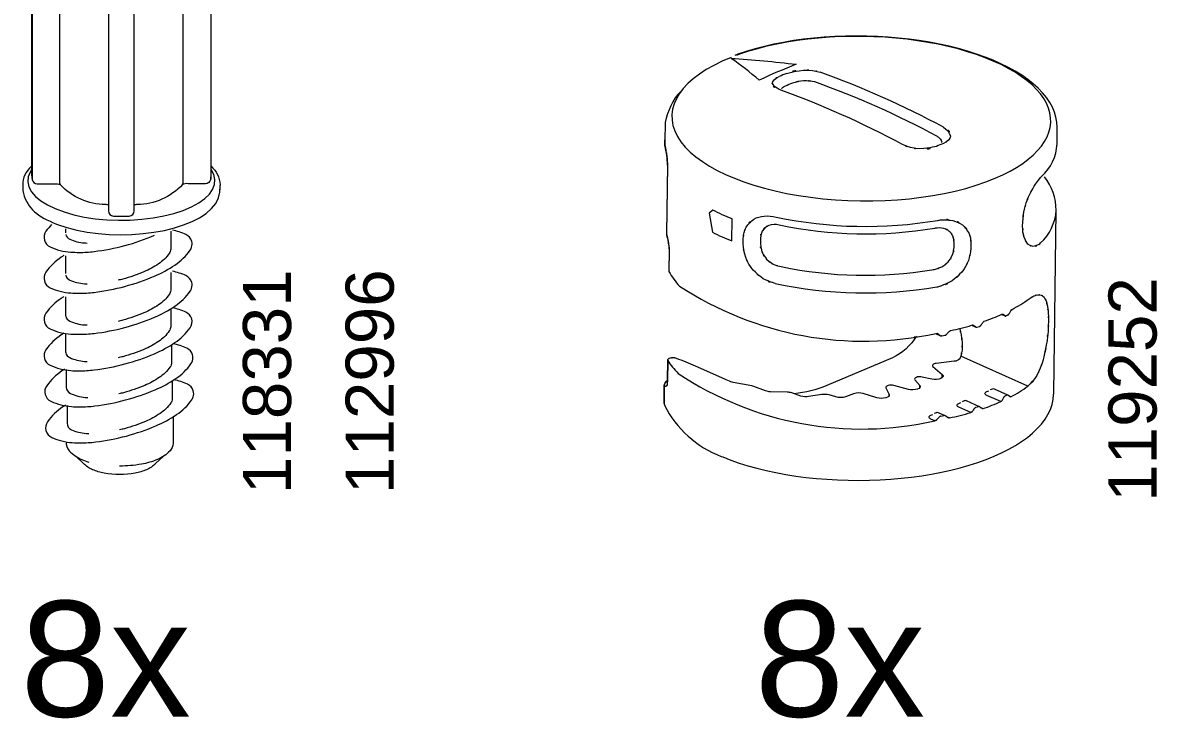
# Model space of a CAD drawing. Header units: metres. Extents: x -11.5 to 7.4, y -3.8 to 5.9.
# Drawn here: x 2.1031 to 2.2585, y 1.4731 to 1.5682 of the extents above; entities that cross this region are included whole.
import ezdxf

# ---------------------------------------------------------------- set-up
doc = ezdxf.new("R2010")
doc.units = ezdxf.units.M
doc.header["$MEASUREMENT"] = 0
doc.layers.add('PDF3_Geometry_Num_Penna__7_Num_Penna__7', color=7, linetype='Continuous', lineweight=18)
doc.layers.add('PDF3_Text_Num_Penna__7_Num_Penna__7', color=7, linetype='Continuous', lineweight=18)
doc.styles.add('GENERATED_STYLE_1', font='')
doc.styles.get('GENERATED_STYLE_1').set_extended_font_data('Arial')

msp = doc.modelspace()

# ---------------------------------------------------------------- linework, layer by layer
at = {"layer": 'PDF3_Geometry_Num_Penna__7_Num_Penna__7', "color": 7, "linetype": 'Continuous', "lineweight": 18, "flags": 128}
for points in [[(2.128832090277857, 1.546876102537367, 0.0488714449528236), (2.128884916047006, 1.547347848940914), (2.128884916047006, 1.623586490376793, 0.3185555459370958), (2.122918061145878, 1.628413291469345)], [(2.104322161899772, 1.623472239294684), (2.104317247874736, 1.623586490376793), (2.104317247874736, 1.547347848940914, 0.05272931258956674), (2.104370073643883, 1.546876102537367)], [(2.104370073643882, 1.619936598280593), (2.104370073643882, 1.546876102537367), (2.104384815718994, 1.546755708923961, 0.3529671523968446), (2.105067865199132, 1.546202881107304), (2.107448710329537, 1.546202881107304, -0.1416230978678078), (2.108248467904302, 1.546044403799861)], [(2.128832090277857, 1.619936598280593), (2.128832090277857, 1.546876102537367), (2.128819805215254, 1.546758165936483, -0.3536235817586955), (2.12813429872261, 1.546202881107304), (2.125752225085945, 1.546202881107304, 0.1324474208309264), (2.124988094192698, 1.546087155817684, 0.1474054068782944), (2.125071632618326, 1.546389368357457), (2.125071632618326, 1.616915455687871)], [(2.114081415623172, 1.616197025227469, -0.3903302002038171), (2.114845546516419, 1.615534860353739), (2.114845546516419, 1.542473136104254, 0.4015594691044916), (2.115521224959, 1.541774116042745), (2.116300097927358, 1.54175200293008), (2.117682167469001, 1.541774116042745, 0.4012307719127358), (2.118356617405325, 1.542473136104252), (2.118356617405325, 1.615534860353739, -0.4091375994717829), (2.119124433817348, 1.616193339708691)], [(2.242368181744244, 1.546937159298452, -0.01573499246409276), (2.242602089336003, 1.547192074347243, 0.2016976281732264), (2.24474362144711, 1.551655606138937), (2.244769420078553, 1.553779693461163)], [(2.191154827062203, 1.550856585667928), (2.191165883618535, 1.550730049523226), (2.191167112124793, 1.550718992966893, -0.07269135585186698), (2.191036030506934, 1.552202045723047)], [(2.191166989274169, 1.550715921701246, -0.03945987657431014), (2.191362076068135, 1.549218986824362, -0.02490320140709632), (2.191373132624468, 1.548807437227516), (2.191242910960989, 1.539398307788002)], [(2.104317247874736, 1.548584954743968, 0.2344601544033713), (2.103091198628015, 1.545984206993158), (2.103091198628015, 1.545347595049622), (2.103091198628015, 1.545273884674067)], [(2.128884916047006, 1.548584954743968, -0.2134384268286885), (2.130110965293726, 1.546068728223793), (2.130110965293726, 1.545983961291907)], [(2.114845546516419, 1.543260608616424, 0.08069571942984413), (2.114427854388277, 1.543357660610904, -0.2042255222629875), (2.108214069729044, 1.546088630025194)], [(2.124988094192698, 1.546088630025194, -0.2041162866134391), (2.118774309533466, 1.543357660610905, 0.07594604742029609), (2.118356617405325, 1.543258151603908)], [(2.191403108177195, 1.522085091927169), (2.191362321769388, 1.519243556949546, 0.2876255261947349), (2.19094720950439, 1.518599328267202), (2.190920919470443, 1.516265903478403), (2.190929519014258, 1.516075485008221), (2.190976079401482, 1.515911356571987, 0.1888032671915935), (2.198754981034986, 1.508897814337988), (2.198953999048983, 1.508815504418619), (2.200052283644743, 1.508385527227885), (2.201198479984615, 1.507983805681114), (2.202395045081113, 1.507611568284565), (2.203635836402944, 1.507267586531978), (2.204914711418812, 1.506954317435873), (2.206231670128718, 1.506672989502506), (2.207579341495103, 1.506424831238139), (2.208956497011711, 1.506208614136514), (2.210353308628466, 1.506026795210147), (2.211777147382925, 1.50587568894026), (2.213215728212493, 1.505758980845631), (2.214664137092138, 1.505676670926262), (2.216123602528114, 1.505629987688411), (2.217585524976608, 1.50561647411956), (2.219046218918844, 1.505637358725966), (2.220501998836042, 1.505693870013892), (2.221951636221943, 1.505782322464557), (2.223385303026479, 1.505907630103001), (2.224800542237119, 1.506064878904183), (2.226196125347617, 1.506255297374364), (2.227564681320409, 1.506478885513546), (2.22890375314298, 1.506734414815468), (2.230209655296552, 1.507021885280129), (2.231479930768606, 1.507341296907532), (2.232707208521585, 1.507688964178897), (2.233892717061753, 1.508068572613002), (2.235024171326511, 1.508476436691068), (2.236112627872197, 1.50891132790684), (2.237144573129957, 1.509375703272832), (2.238118778593535, 1.509865877270269), (2.239034015756667, 1.510381849899149), (2.239884142088062, 1.510923621159475), (2.240670386093974, 1.511489962544984), (2.241387833749371, 1.512079645549418), (2.242034028041731, 1.512693898679038), (2.242597912414722, 1.513326579402546), (2.243089314918416, 1.513977687719943), (2.243492264971447, 1.514643538112451), (2.243817819130147, 1.515321673567551), (2.24405246382566, 1.516001037528911), (2.244202341589288, 1.516684087009048), (2.244271137939807, 1.517364679476667), (2.244275683412964, 1.517512960182157), (2.244617208153034, 1.542559745795529, 0.1694452477252683), (2.243003442330899, 1.54712892912552)], [(2.206274790698416, 1.541646965644915, 0.0941958217465517), (2.228391588883502, 1.541183818785181, -0.01867578915114132), (2.228924637749387, 1.541255194998844)], [(2.242246436773954, 1.537890070653534, 0.02875227806072615), (2.24247739595069, 1.538095231198827, 0.1932677114848864), (2.244618682360544, 1.542559622944903)], [(2.107053131314062, 1.540632833727912, 0.03780696381080757), (2.106277943864482, 1.539702854489668, 0.4699518678781773), (2.106850338146799, 1.537557787881813, 0.08988963887282367), (2.109669849646243, 1.536846577436937, 0.01606167414988753), (2.11081973150489, 1.53680726523664, 0.03150225540981826), (2.112866422932784, 1.536935029887601, 0.03563681472740875), (2.117077742389455, 1.537751986549996, 0.03555515045987886), (2.121130584538685, 1.539145112647974)], [(2.108720214307851, 1.536374831033388, 0.004163385974843477), (2.108362718986411, 1.536136500819096, 0.09055654500640456), (2.106277943864482, 1.534110693997611, 0.4711141909865103), (2.106855328210763, 1.531963341957872, 0.09143450336983203), (2.109669849646243, 1.531258102463656, 0.01846305472773816), (2.11081973150489, 1.531217561757102, 0.03060891537081315), (2.112866422932784, 1.531341640889284, 0.03542791736599764), (2.117077742389455, 1.532157369045421, 0.03472217257537748), (2.121130584538687, 1.533557866180954, 0.04881715081498113), (2.123942635366086, 1.535081213942409, 0.09035747395977137), (2.126024953475495, 1.537108249270156, 0.1565750803059912), (2.126291539333749, 1.537941176513918, 0.06079751418096445), (2.126243627589638, 1.538315870922985, 0.224612106536512), (2.125451241052431, 1.539247078667493, 0.06046819774915398), (2.123582683032129, 1.539841675696962)], [(2.205028839650298, 1.540409859841859, -0.0038732996057381), (2.205312010343047, 1.540552857970446, -0.1511336716477894), (2.206667052746992, 1.540583447776291, 0.09423982380402635), (2.227991955797373, 1.540133568784158), (2.228071808704223, 1.540149539365527), (2.228331023524923, 1.540174109490713, -0.1489898683076273), (2.229431642282576, 1.540043027872851)], [(2.108981886141068, 1.53927901983023, 0.2276039704327384), (2.109543313501542, 1.538616854956502, 0.09189768009048384), (2.11154700721036, 1.538109481871435)], [(2.123356637880427, 1.539702854489668), (2.123356637880427, 1.537245841971189, -0.1527995351418614), (2.123169904929023, 1.536677043573163, -0.090689153403031), (2.121687097874121, 1.535233548718556, -0.04720029121030901), (2.119690775202857, 1.534150006197907, -0.03498569224599377), (2.11680869951868, 1.53315614463418, -0.0082545999161551), (2.116151448669989, 1.532993981807961)], [(2.191264286969902, 1.539217717367896, -0.05381497099548622), (2.191608268722486, 1.537112057639558), (2.191570185028452, 1.534270522661938)], [(2.191629890432651, 1.537035275998356), (2.191591806738613, 1.534190055501957, 0.06655079522612004), (2.193030019016303, 1.532204052283272, 0.2015387878576382), (2.22816529803055, 1.525719996247005)], [(2.108362718986411, 1.530516084683076, 0.09030267893863951), (2.106277943864482, 1.52848904935533, 0.4690972788651099), (2.106854086528534, 1.52633404450969, 0.0908297163156134), (2.109669849646243, 1.525635229315117, 0.0160611181967306), (2.11081973150489, 1.525597145621081, 0.03060891537071981), (2.112866422932784, 1.525721224753264, 0.03585166232395413), (2.117077742389455, 1.526535724403139, 0.03473532412728227), (2.121130584538687, 1.527931307513636, 0.04776789451474166), (2.123942635366086, 1.529459569300131, 0.08990311790261828), (2.126024953475497, 1.531486604627875, 0.1563650888985486), (2.126291539333749, 1.532320760377898, 0.06189946358052495), (2.126243627589638, 1.532690540761929, 0.2245848892795993), (2.125451241052431, 1.533625434025212, 0.06136368423049987), (2.123582683032129, 1.534220031054682)], [(2.108981886141068, 1.533686859338173, 0.2259925916307983), (2.10954331350154, 1.533023465958183, 0.09061443852758598), (2.11154700721036, 1.532517321379378, 0.01512162688461937), (2.111918016100651, 1.532497665279228)], [(2.123356637880427, 1.534077524328611), (2.123356637880427, 1.53162296882265, -0.1520173780268765), (2.123169904929023, 1.531052941918363, -0.08984315674137434), (2.121687097874121, 1.529613132582535, -0.04755679973727818), (2.119690775202857, 1.528529590061887, -0.03526688434110305), (2.11680869951868, 1.527534499991902, -0.01219415475847886), (2.116151448669989, 1.527368651646905)], [(2.206951451946006, 1.534872245027713, 0.09418628300111495), (2.22758298606367, 1.53444103933072, 0.02363096391644414), (2.227942815547003, 1.534486371211685)], [(2.206149974462477, 1.532551965255887, 0.09432795056422305), (2.228264315635046, 1.532091275408673, 0.02487784698657942), (2.228799452961571, 1.532210071963942)], [(2.108947487965809, 1.530708960165776), (2.108947487965809, 1.528293716860111, 0.07352779263542315), (2.108981886141065, 1.528067671708411, 0.2282367369959934), (2.109543313501542, 1.527401821315908, 0.09104669591826985), (2.11154700721036, 1.526895676737096, 0.02255116261542253), (2.111918016100651, 1.526876020636949)], [(2.108720214307851, 1.525755622928523, 0.00234954159362821), (2.108362718986411, 1.525524663751785, 0.09019646439760469), (2.106277943864482, 1.523492714399004, 0.4712284530838478), (2.106839472475404, 1.521370569974507, 0.08960100772395974), (2.10966984964624, 1.520641351371309, 0.01766192623282947), (2.11081973150489, 1.520603267677274, 0.03061004701179635), (2.112866422932784, 1.520726118303196, 0.03500616793857651), (2.117077742389455, 1.521541846459332, 0.03553798672592779), (2.121130584538687, 1.522941115088605, 0.04629233681465141), (2.123942635366086, 1.524463234343804, 0.09053116530434312), (2.126024953475497, 1.526492726684066, 0.4707935777506363), (2.125453039052164, 1.528633085232055, 0.06048993857947483), (2.123582683032129, 1.529224924604615)], [(2.123356637880427, 1.529083646384803), (2.123356637880427, 1.526629090878842, -0.148571975617893), (2.123169904929023, 1.526056606962037, -0.08924009438365677), (2.121687097874121, 1.524618026132468, -0.0464638480265032), (2.119690775202859, 1.523532026599301, -0.03470869608852511), (2.11680869951868, 1.522540622048092, -0.00296829026896318), (2.116151448669989, 1.522373545196838)], [(2.237580692851989, 1.528128851320122), (2.237138676299914, 1.528318164134671), (2.237614108222239, 1.52810808956434, 0.002340468733621011), (2.237358947472195, 1.528324552367219)], [(2.230180293996955, 1.526112503996833, 0.01784195377450752), (2.233036816750941, 1.52683412857351), (2.233560160417374, 1.526600712384255)], [(2.108828322858663, 1.520829312828972, 0.002359673478452338), (2.108470827537223, 1.520595896639718, 0.09040600437074989), (2.106386052415294, 1.518563947286936, 0.4721230343086856), (2.106954603323803, 1.516435062305997, 0.09066868045546407), (2.109777958197057, 1.515712584259243, 0.01523907534783541), (2.110925383043185, 1.515673272058947, 0.03015063723535599), (2.112974531483596, 1.515798579697388, 0.03565684887342914), (2.117183393927748, 1.516615536359782, 0.0354054554723247), (2.12123746458324, 1.518011119470278, 0.04759513800284067), (2.124047058398119, 1.519535695737994, 0.09105818188368245), (2.126133062026309, 1.521567645090776, 0.1571848698882466), (2.126399647884565, 1.522400572334541, 0.06158322849681912), (2.126351736140455, 1.522770352718572, 0.2249295681045106), (2.125559349603243, 1.523701560463072, 0.06297467240744715), (2.123689563076683, 1.524296157492548)], [(2.108947487965809, 1.525717539234487), (2.108947487965809, 1.523299838916304, 0.07215997418387078), (2.108981886141075, 1.523071336752088, 0.2271168262122196), (2.10954331350154, 1.522406714865834, 0.08972405001545991), (2.11154700721036, 1.521898113274513, 0.002707940932452457), (2.111918016100651, 1.521880914186883)], [(2.225488874294173, 1.525346530344198, -0.1429011259730351), (2.222192546299381, 1.522374159449967), (2.21321462255686, 1.518581760627695, -0.0686180065409691), (2.20875096791454, 1.517457185997987)], [(2.228107189684488, 1.525710659599436), (2.228733727876699, 1.525431788678588, 0.005979532219415494), (2.228412842041786, 1.525667539029736)], [(2.123464746431241, 1.524153650766475), (2.123464746431241, 1.521701552273033, -0.1505780899249861), (2.123275556467318, 1.521130296862487, -0.08989997757393889), (2.121795206424933, 1.519689259020399, -0.04751945268989472), (2.119796426741154, 1.518609402018529, -0.03622955902779128), (2.116916808069497, 1.517611854936025, -0.009570150691707933), (2.116259557220802, 1.517448463603547)], [(2.202925636934477, 1.518542694128651), (2.200397985306093, 1.519010386461535, -0.0533400043897382), (2.200067639972984, 1.519106087099138, -0.01181753368911028), (2.199242083766773, 1.519469724951874), (2.195231010830359, 1.52125228753403, 0.002806567158234524), (2.192634317150203, 1.52230597735258)], [(2.238118778593535, 1.517187897425962), (2.238409074622593, 1.517057061509354, 0.03613620830865294), (2.240732917062571, 1.518497976500815), (2.231544918749719, 1.522587673837823, -0.01575484794262955), (2.231404009081784, 1.522255977147828, -0.2195646260942511), (2.230659657139311, 1.521912855349623), (2.22817561748313, 1.52161064280985), (2.228033110757057, 1.521584844178405), (2.227901660587319, 1.521546760484369), (2.227798466061543, 1.521497620233999), (2.227723527179728, 1.521436194921037), (2.227679300954398, 1.521373541101816), (2.227668244398064, 1.5213047447513), (2.227689129004469, 1.52123717690704), (2.227747237350531, 1.52117329458156), (2.229014195855685, 1.520088155002774), (2.229121075900238, 1.51994933379548), (2.229122304406499, 1.519806827069409), (2.229022795399501, 1.519668005862114), (2.228832376929319, 1.519551297767488), (2.228562105552284, 1.51946530232934), (2.228245150937401, 1.519422304610266), (2.227908540222371, 1.519422304610266), (2.227587654387458, 1.519469724951874), (2.226261973283112, 1.519755844059649), (2.226059269750337, 1.519785328209872), (2.22584428115497, 1.51978778522239), (2.225641577622197, 1.519761986590946), (2.225465901227123, 1.519711617834316), (2.225331994044868, 1.519641592977541), (2.225252141138018, 1.519556826045652), (2.225233713544128, 1.519464688076211), (2.225278308321339, 1.519372550106767), (2.225927328178095, 1.518617878711716), (2.225997353034872, 1.518476600491904), (2.225962954859613, 1.518335322272091), (2.225832733196134, 1.518205100608612), (2.225614059081989, 1.518098220564059), (2.225332731148624, 1.518025738694763), (2.225008405496185, 1.517996254544541), (2.224679165818708, 1.518008539607134), (2.224371302150143, 1.518066647953196), (2.222376207985137, 1.518593308586532), (2.222185789514956, 1.51863016377431), (2.221978171957144, 1.518642448836901), (2.22177423991811, 1.518625249749271), (2.221589963979225, 1.518585937548977), (2.221442543228115, 1.518525740742273), (2.22133934870234, 1.518448344847942), (2.221293893970749, 1.518359892397276), (2.221307161838347, 1.518271808498488), (2.221734313464685, 1.517386424037455), (2.22175642657735, 1.517247602830161), (2.221679030683019, 1.517112467141644), (2.221513182338022, 1.516995759047016), (2.221277309136248, 1.516904849583833), (2.220988610165328, 1.516848338295907), (2.220671655550444, 1.516831139208278), (2.220354700935559, 1.516856937839723), (2.220066739068391, 1.516921557268959), (2.218201866566869, 1.517492812679505, 0.1532307646472489), (2.216880239533177, 1.517471068118716), (2.215754927799715, 1.517055833003093, -0.150429656140977), (2.214451236957411, 1.517027823060383), (2.213515115187871, 1.517303008462452, 0.1060072085525919), (2.212531941628601, 1.517357676990988), (2.210711295352409, 1.517072663538845, -0.1158328662660913), (2.20966718788268, 1.517146619615652), (2.208406740460701, 1.517574139793867, 0.0760363540915628), (2.207786099098533, 1.517676597215888), (2.205498620443828, 1.517733108503812, -0.08480076940816382), (2.204832155798192, 1.517851290805951), (2.203221584092329, 1.518464315429313)], [(2.109053139504104, 1.520787543616159), (2.109053139504104, 1.518372300310494, 0.2858482090837395), (2.109634050226557, 1.517507670474891, 0.09169293866833746), (2.111652658748655, 1.51697548869374, 0.009825896191095524), (2.112026124651463, 1.516950918568555)], [(2.192865153476315, 1.520250932082122, 0.2057503555103018), (2.228000432490562, 1.513766876045858), (2.227469717786569, 1.514001520741373)], [(2.108936431409477, 1.515901774223163, 0.006545780830030888), (2.10857647907552, 1.515665901021391, 0.09033007592088173), (2.106492932459849, 1.513638865693645, 0.4698556321190736), (2.107079795744504, 1.511476552653034, 0.0903480496312935), (2.109883609735348, 1.510783817147174, 0.01600919923880571), (2.111033491593998, 1.510746961959396, 0.03143975096748533), (2.11308264003441, 1.510872269597838, 0.03586982003611739), (2.117291502478565, 1.511685540741455, 0.03507513469286693), (2.121343116121535, 1.513086037876986, 0.04859721296223295), (2.124155166948935, 1.514610614144702, 0.09052256888677504), (2.126241170577121, 1.516636420966189, 0.1544681614146385), (2.126506527929118, 1.517470576716213, 0.06785053821187335), (2.126456159172488, 1.517844042619021, 0.223988891693073), (2.125667458154057, 1.518775250363526, 0.06133814066187015), (2.123797671627495, 1.519368618886737)], [(2.123572854982054, 1.519228569173185), (2.123572854982054, 1.516771556654707, -0.1523347118563888), (2.123382436511871, 1.516203986762937, -0.09016505731283626), (2.121902086469488, 1.514761720414588, -0.04716734839365726), (2.119903306785705, 1.513679406400199, -0.03530733466885361), (2.117024916620309, 1.512684316330216, -0.008924070843478628), (2.116367665771614, 1.512522153503997)], [(2.190926202047356, 1.51621295485863), (2.1909558090482, 1.518545765394299, -0.2913575098839564), (2.191363550275646, 1.519247733870828), (2.191356179238092, 1.519094170588424), (2.191340208656721, 1.518993433075166), (2.191334066125425, 1.518955349381129)], [(2.238249614510142, 1.517070820779456, 0.002208017750570834), (2.238007230225197, 1.517280281096657), (2.236160785317558, 1.518102151784088, 0.2035072937135229), (2.235832159893212, 1.518106820107872), (2.235574173578772, 1.51799871155706)], [(2.234410532450021, 1.515459020567334, 0.001772718559249666), (2.234115322395926, 1.515695999424741), (2.232335216826288, 1.516485928949433, 0.2091456984373065), (2.232006222850064, 1.516490842974469), (2.231750693548141, 1.516382734423656)], [(2.234250949486945, 1.515592804898965), (2.234607216302127, 1.515433221935891, 0.02224693055628781), (2.237024670919055, 1.516387648448693), (2.235120486217234, 1.517232860755049)], [(2.109161248054917, 1.515858776504091), (2.109161248054917, 1.513444761704685, 0.2824710756453374), (2.109757214510287, 1.512549559810946, 0.08976278699178691), (2.111760767299467, 1.512045493075413, 0.00984116286175065), (2.112134233202276, 1.512025836975264)], [(2.229587662577501, 1.514350539369623), (2.230015919859468, 1.514159752347562, 0.0181330641303539), (2.232920477208189, 1.514895750447472), (2.231295163427214, 1.515615655115387)], [(2.123680963532866, 1.514301030567374), (2.123680963532866, 1.510656052496211, -0.1975554126005127), (2.123268185429763, 1.509652362882414, -0.1004925225879599), (2.121539677123012, 1.508472996873544, -0.05715737039677542), (2.119341879425232, 1.507824345568664, -0.0424950869348318), (2.116367665771614, 1.507563902241706)], [(2.228329180765535, 1.514866389147877, 0.2284238039927403), (2.228183971325693, 1.514872408828547), (2.227927213517511, 1.514765528783993)], [(2.109070338591733, 1.510883326154173, 0.2366373459160695), (2.109459474611908, 1.509665265522439, 0.1007944952065766), (2.111196882926478, 1.508472996873544, 0.02569237864504965), (2.112134233202276, 1.508127786614697)], [(2.122307493535038, 1.508873489914056), (2.121295204377425, 1.50791279801933, -0.09882221010042347), (2.120059327080629, 1.507067585712973, -0.05587984953440665), (2.118484442710008, 1.506605404331715, -0.08679290707671143), (2.114241121436873, 1.506605667359501, -0.05595846776928727), (2.112672318943824, 1.507067585712974, -0.09882221010137666), (2.111404500484289, 1.507943510675812), (2.110426609501934, 1.508873489914056)]]:
    msp.add_lwpolyline(points, format="xyb", dxfattribs=at)
for points in [[(2.108129302797154, 1.616920369712907), (2.108129302797154, 1.591489061640393), (2.108129302797154, 1.546389368357457)], [(2.244762786144754, 1.553722690770735), (2.244771385688569, 1.553951192934952), (2.244721016931939, 1.554637927933867), (2.244588338255941, 1.555322205920263), (2.244381949204389, 1.556001569881624), (2.244096935752244, 1.556672334299168), (2.243729612380733, 1.557336956185416), (2.243284893114888, 1.55799420703411), (2.242757863929675, 1.558636715807691), (2.242154667356388, 1.559269396531199), (2.241475303395029, 1.55988364966082), (2.240724686070633, 1.560478246690292), (2.239901586876943, 1.561050730607096), (2.239012148345255, 1.561598644398718), (2.23806497001938, 1.562125673583933), (2.237056366380545, 1.562623218618923), (2.235988794441264, 1.563093736516212), (2.234873310757877, 1.563537227275797), (2.233707458317857, 1.56395246239142), (2.23249369413373, 1.56433821335682), (2.231239389243045, 1.564692023159482), (2.229945772152067, 1.565011434786885), (2.228618985392087, 1.565306276289102), (2.227259028963109, 1.565564262603542), (2.225874502408947, 1.565787850742724), (2.2244654057296, 1.565980726225425), (2.223036652950105, 1.566136746520348), (2.221593158095498, 1.566258368640012), (2.220139835190817, 1.566344364078159), (2.218680369754841, 1.566397189847307), (2.217217218800089, 1.566414388934937), (2.215755296351594, 1.566395961341047), (2.214303201953172, 1.566341907065641), (2.212857250086046, 1.566250997602457), (2.21143095431907, 1.566130603989052), (2.210023086145982, 1.565969669669091), (2.208636102579302, 1.565778022692651), (2.207274917644064, 1.565548292022173), (2.205945673871566, 1.565290305707731), (2.204653285286847, 1.564996692711773), (2.203397751889904, 1.564673595565594), (2.202185216212033, 1.564314871737897), (2.201020592278274, 1.563930349278754), (2.200589386581283, 1.563768186452534)], [(2.236269999524005, 1.546947970153532), (2.237316686856879, 1.547417259544562), (2.238293349332972, 1.547913576073296), (2.239203672471069, 1.548433234220953), (2.240035371208574, 1.548976233987537), (2.240795816583043, 1.549541346866786), (2.241473952038143, 1.550124887339925), (2.242073463092654, 1.550728083913213), (2.242589435721532, 1.551343565549091), (2.243019412912266, 1.551971332247563), (2.243360937652334, 1.552611384008626), (2.243616466954258, 1.553260035313505), (2.24378600081803, 1.55391360064342), (2.243867082231143, 1.554573308504631), (2.243852340156032, 1.555235473378362), (2.243754059655291, 1.555895181239573), (2.24356364118511, 1.556553660594525), (2.243285998770522, 1.557204768911923), (2.242921132411526, 1.55785219171054), (2.242470270614387, 1.558487329446568), (2.241930956366581, 1.559111410626262), (2.241313017718182, 1.559721978237104), (2.240615226162936, 1.560316575266576), (2.239837581700836, 1.560892744702158), (2.238984998356925, 1.561451715050113), (2.238058704637458, 1.561987343779141), (2.237063614567473, 1.562498402382985), (2.236000956653232, 1.562983662355385), (2.234880558944806, 1.56344189519008), (2.23369505040464, 1.563870643874555), (2.232460401614105, 1.564271136915067), (2.231176612573199, 1.564640917299098), (2.229843683281924, 1.564975071001612), (2.228471441790354, 1.565276055035126), (2.227061116604748, 1.56554141238712), (2.22562007876266, 1.565773600070117), (2.224153242289129, 1.565967704059077), (2.222665521209189, 1.566123724354), (2.221159372535359, 1.566240432448629), (2.219642167305201, 1.566320285355479), (2.218120048050002, 1.566362054568292), (2.216597928794807, 1.566365740087072), (2.215080723564645, 1.566327656393034), (2.21356966086578, 1.56625271751122), (2.212078254267064, 1.566142151947888), (2.210605275262235, 1.565989817171743), (2.209158094888851, 1.565798170195302), (2.207737941653171, 1.565572125043602), (2.206355872111525, 1.565312910222903), (2.205014343276437, 1.565016840214426), (2.203715812160421, 1.564682686511913), (2.202462735775997, 1.564319048659178), (2.201269856198275, 1.563923469643703), (2.200818994401134, 1.563760078311224)], [(2.191058880723356, 1.554515691561074), (2.191024482548096, 1.55206605008015)], [(2.191023991145594, 1.552066541482654), (2.191044875752, 1.551534598272403), (2.191152984302814, 1.550856462817301)], [(2.104317247874736, 1.548154731851983), (2.10410103077311, 1.547800922049323), (2.103849186989967, 1.547127700619259), (2.103798818233336, 1.546447108151641), (2.103949924503224, 1.545771429709059), (2.104300048787106, 1.54510803632907), (2.104847962578729, 1.544469213074265), (2.105574009777937, 1.543863559488461), (2.106479418890997, 1.543300903621728), (2.107544533817757, 1.542791073524143), (2.108750926964332, 1.542341440233263), (2.110080170736829, 1.54195937478664), (2.11151506604762, 1.541648562703052), (2.113027357252742, 1.541420060538834), (2.114598616758309, 1.541273868293984), (2.1161993604141, 1.541208757462244), (2.117806246601184, 1.541228413562392), (2.119394705194381, 1.541336522113205), (2.120938937562244, 1.541525712077127), (2.122415602085852, 1.541794754947902), (2.123800128640013, 1.542139965206747), (2.125071632618326, 1.542557657334889), (2.126209229414382, 1.54304046029477), (2.12719571994055, 1.543577317530056), (2.128016362121723, 1.544162086509456), (2.12865272836401, 1.544786167689148), (2.129101133148632, 1.545434818994027), (2.129352976931774, 1.54610926893035), (2.129403345688406, 1.54678740438545), (2.129252239418518, 1.547466768346808), (2.128902115134634, 1.548128933220539), (2.128884916047006, 1.548154731851983)], [(2.19138271497329, 1.548753505802736), (2.191253721816071, 1.539345604869482)], [(2.130110965293726, 1.545345383738354), (2.130110965293726, 1.545984206993158)], [(2.107270576921946, 1.540873620954724), (2.10787991602653, 1.540627919702875), (2.109135449423473, 1.540215141599771), (2.110485577802377, 1.539868702834665), (2.111915559088132, 1.539597202951373), (2.11340328016807, 1.539396956431117), (2.114935227473342, 1.53927779132397), (2.116484373866243, 1.539231108086121), (2.118037205777922, 1.53926304924886), (2.119570381589451, 1.539374843318452), (2.121065473706947, 1.539561576269855), (2.122502826030258, 1.539822019596815), (2.123861553952974, 1.540156173299327), (2.12512691539999, 1.540560351858617), (2.126284168296195, 1.541025955730868), (2.127318570566475, 1.54155667043486), (2.128211694616942, 1.542151267464332), (2.128959854928819, 1.542806061300507), (2.129529881833106, 1.543514909412088), (2.129916861304768, 1.544265526736483), (2.130093766206096, 1.545027200617211), (2.1300876236748, 1.545463320339242)], [(2.108947487965809, 1.540049293254774), (2.108947487965809, 1.53950506498193)], [(2.240026280262256, 1.540351260093295), (2.24003610831233, 1.541001139904433)], [(2.201757941735069, 1.53799387943244), (2.201765312772627, 1.538642530737318)], [(2.204118885064076, 1.538689705377673), (2.204107828507743, 1.538039825566536)], [(2.230632630001606, 1.537467833052234), (2.230640001039163, 1.538117712863372)], [(2.232930059557011, 1.537996827847462), (2.232920231506938, 1.537349405048842)], [(2.108947487965809, 1.536330604808055), (2.108947487965809, 1.53391781851491)], [(2.233024777389598, 1.526831180158488), (2.233602175331441, 1.526575650856566)], [(2.225230273726602, 1.525297881496331), (2.225225359701566, 1.524971098831373)], [(2.228093921816889, 1.525708816840046), (2.228784342334583, 1.525401690275237)], [(2.191423501381097, 1.522014329966637), (2.1913841891808, 1.519169109470238)], [(2.229006947668758, 1.519657440708285), (2.229014318706312, 1.520089874911537)], [(2.225923642659318, 1.51828261935357), (2.225927328178095, 1.518618001562342)], [(2.221733084958425, 1.517187897425962), (2.221734313464685, 1.517386915439959)], [(2.235120731918487, 1.517234089261308), (2.235011394861415, 1.517290600549233), (2.234931541954566, 1.517358168393493), (2.234883630210453, 1.517430650262788), (2.234866431122825, 1.517503132132083), (2.234883630210453, 1.517578071013896), (2.234931541954566, 1.517648095870674), (2.235011394861415, 1.517713206702413), (2.235120731918487, 1.517768489484078)], [(2.235120731918487, 1.517769717990337), (2.235373804207891, 1.517875369528632)], [(2.231294794875337, 1.51561737502415), (2.231187914830786, 1.515676343324594), (2.231106833417673, 1.515742682662593), (2.231057693167307, 1.515815164531887), (2.231041722585934, 1.515888874907442), (2.231057693167307, 1.515961356776738), (2.231106833417673, 1.516032610139773), (2.231187914830786, 1.516096492465253), (2.231294794875337, 1.51615054674066)], [(2.231294794875337, 1.516150669591286), (2.23155155268352, 1.516258778142099)], [(2.227471314844706, 1.514001397890747), (2.227363206293893, 1.514061594697448), (2.227283353387044, 1.514126705529188), (2.227235441642934, 1.514197958892225), (2.227218242555303, 1.51427044076152), (2.227235441642934, 1.514344151137075), (2.227283353387044, 1.51441540450011), (2.227363206293893, 1.514478058319332), (2.227471314844706, 1.514535798113515)], [(2.227471314844706, 1.514535306711012), (2.22772561564037, 1.514643415261825)], [(2.229425622601905, 1.51446454475048), (2.22851407095755, 1.514871180322288)]]:
    msp.add_lwpolyline(points, dxfattribs=at)
for points in [[(2.203933012067054, 1.560387091525856, 0.0235877304984941), (2.200097615525708, 1.563360076673216, -0.01571474495426394), (2.20902996168601, 1.562542382907066, 0.01053097952772147)], [(2.200195896026448, 1.538381964559734), (2.200237665239262, 1.541412689501278, -0.02531482240558777), (2.197587654387457, 1.542594143970788), (2.197107799842598, 1.542195247988412), (2.197545148070887, 1.539561330568603, 0.02488737059198607)]]:
    msp.add_lwpolyline(points, format="xyb", close=True, dxfattribs=at)
at = {"layer": 'PDF3_Geometry_Num_Penna__7_Num_Penna__7', "color": 7, "linetype": 'Continuous', "lineweight": 18}
for centre, radius, start, end in [((2.272999820103452, 1.406052808830106), 0.1684268288528976, 112.8179078954427, 113.181567491972), ((2.243034250986009, 1.477149606465463), 0.08973440089360363, 112.6333966078053, 113.310717964176), ((2.171539445777219, 1.447576884805357), 0.1194636024790774, 61.60593286741937, 70.4262997892041), ((2.172193283202304, 1.448564209716013), 0.1197956779717955, 61.58546715282928, 70.43776123300906), ((2.165446934134522, 1.443628793335736), 0.1225946499377937, 61.68800015783138, 70.33832334343226), ((2.262714291947507, 1.470806422729109), 0.08759042135411743, 112.5031170292218, 113.2025119892377), ((2.229971390521163, 1.545539787516666), 0.01863163955391522, 297.4962714445555, 305.9143161204232), ((2.224770273018898, 1.556300912088671), 0.03059499225079954, 289.082792451036, 293.9460665706368), ((2.241084538671627, 1.52149878235074), 0.007409765328350026, 114.3506647130281, 116.7514801943126), ((2.21076211728297, 1.543364661889617), 0.03123563435284371, 331.4348430018026, 332.2756565638031), ((2.158832409925473, 1.587777841466936), 0.09421937187056306, 318.7102981663342, 319.0009691562437), ((2.228431685174735, 1.543505562528757), 0.01775656847607898, 287.487215288311, 288.6254804331464), ((2.204915991127198, 1.547312683200982), 0.03581830263192742, 325.1416759810378, 325.8879042011203), ((2.225435939323093, 1.544676455261908), 0.01961662668923214, 280.4068690369657, 281.6095351171795), ((2.232069721267287, 1.516318675500874), 0.0001829578625938133, 63.90272483799261, 110.2259282254373), ((2.370182954020551, 1.440893800921915), 0.1530036631810217, 150.1883463015578, 150.3599867012655), ((2.242026502867542, 1.508277039312856), 0.009903839564175954, 114.7544492788439, 116.5600936839599), ((2.316284473938277, 1.455524525522898), 0.1022625386504612, 144.139040581973, 144.401889241067), ((2.249830179410946, 1.465683837729901), 0.05247380766795073, 107.6123330792467, 107.9983673498586), ((2.170569015804983, 1.566564636434297), 0.07810827661412656, 317.6081290541292, 317.9622037900725), ((2.222587172407009, 1.54686886837557), 0.03306060810161693, 280.887610588413, 281.5974408229716), ((2.212457151745525, 1.491879096499935), 0.02825636462599901, 52.19004670380883, 52.96480747439045), ((2.111547652961397, 1.508060423519192), 0.0001848276079221556, 219.2385645187605, 233.0080409314349)]:
    msp.add_arc(centre, radius, start, end, dxfattribs=at)
msp.add_ellipse((2.217928763652475, 1.55511020661463), major_axis=(-0.02594161029094, 0.0003535220190646885), ratio=0.4337659241075414, start_param=5.476388968904626, end_param=8.64513815456899, dxfattribs=at)
for points in [[(2.207683273124633, 1.561298888871463), (2.21100024002458, 1.562103560471264), (2.20637859947732, 1.56121903596461), (2.20999532190452, 1.561739922618528)], [(2.209995321904524, 1.561739922618529), (2.211888450050012, 1.561696924899458), (2.209390896824976, 1.561809947475306), (2.211243484263905, 1.561683411330606)], [(2.211243484263909, 1.561683411330606), (2.212889682651291, 1.561361542690685), (2.210770509354102, 1.56183697461301), (2.212304913671893, 1.561445081116315)], [(2.206695922644084, 1.559075783944743), (2.204883875911705, 1.560304290203983), (2.206792974638562, 1.558569639365937), (2.205743830293164, 1.559944337870028)], [(2.205743830293173, 1.559944337870026), (2.206012873163946, 1.560693726688162), (2.205515328128953, 1.559697408111919), (2.205993217063801, 1.560440654398761)], [(2.205993217063801, 1.560440654398759), (2.206966194021119, 1.561122475372636), (2.205547269291699, 1.560239179372244), (2.206699608162866, 1.560881688145825)], [(2.210033651299812, 1.560288688174491), (2.207635607081775, 1.559900480196572), (2.210700730198578, 1.560538074945117), (2.208501703994541, 1.559972962065867)], [(2.211561913086305, 1.560136353398344), (2.209370257919824, 1.56046559307582), (2.212428009999069, 1.560158466511012), (2.210033651299812, 1.560288688174494)], [(2.193248324578573, 1.558863498063148), (2.192061587532148, 1.557745557367239), (2.191416621746047, 1.55613007163634), (2.191067725968422, 1.554580925243441)], [(2.207524918667819, 1.559559324008379), (2.206850468731496, 1.559204285699461), (2.207690767012814, 1.559684631646824), (2.207104769527151, 1.559318536781571)], [(2.207104769527158, 1.55931853678157), (2.206911894044458, 1.559083892086055), (2.207146538739972, 1.55939961819468), (2.206986832926264, 1.559161287980388)], [(2.229197734690816, 1.553927851316026), (2.231003638891899, 1.552239883715832), (2.229104368215111, 1.554555618014499), (2.230146141522946, 1.552773055432344)], [(2.228645889679166, 1.552458926381854), (2.228207312944617, 1.552773423984219), (2.228804366986608, 1.552360645881115), (2.228348591164432, 1.552666543939667)], [(2.228922303587495, 1.552105116579193), (2.228566036772316, 1.552644430827), (2.229117636082716, 1.551935582715418), (2.22864588967917, 1.552458926381854)], [(2.228949330725198, 1.551838530720938), (2.228925989106273, 1.552239023761451), (2.228982500394197, 1.551705852044941), (2.228922303587495, 1.552105116579195)], [(2.229897983258581, 1.552190743465463), (2.228922549288747, 1.551463467759993), (2.230340245511911, 1.55238976147946), (2.229190363653267, 1.55172636809947)], [(2.230146141522949, 1.552773055432342), (2.229875870145916, 1.551886073913171), (2.230374643687169, 1.553047012328153), (2.229897983258581, 1.552190743465461)], [(2.191297948041404, 1.550004125174643), (2.191078045420999, 1.551398479778878), (2.191365515885662, 1.549694541597314), (2.191152984302818, 1.550856708518555)], [(2.224648944564731, 1.551162606577106), (2.223006431696128, 1.551716662900021), (2.22511823395576, 1.550923047856553), (2.223589972169265, 1.551558185592581)], [(2.225895878417857, 1.55097710213196), (2.224006435791145, 1.551205604296179), (2.226499074991143, 1.550833366899631), (2.224648944564731, 1.551162606577108)], [(2.228206698691487, 1.551312484340732), (2.224892188804061, 1.550614692785484), (2.229511372338797, 1.551289142721807), (2.225895878417852, 1.550977102131959)], [(2.191359373354365, 1.549387415032504), (2.191270920903699, 1.550328450827082), (2.191398685554661, 1.549099944567841), (2.191297948041404, 1.550004125174644)], [(2.19138271497329, 1.548753505802736), (2.191359373354365, 1.549696998609833), (2.191404828085959, 1.54842426612526), (2.19135937335437, 1.549387415032502)], [(2.241592502892159, 1.545863321977249), (2.242764497863474, 1.547557432108742), (2.241211665951795, 1.54541123167385), (2.242366461835486, 1.546938264954084)], [(2.108129302797154, 1.546389368357457), (2.108129302797154, 1.546284945325421), (2.108156329934859, 1.546178065280868), (2.108214069729042, 1.546087155817684)], [(2.240836971542727, 1.544413684591347), (2.241949998213599, 1.546659394033236), (2.240440164020995, 1.543756433742655), (2.241592502892161, 1.54586332197725)], [(2.103112083234421, 1.545260616806467), (2.103534689387599, 1.543115644877835), (2.104854105110022, 1.541858882974632), (2.107270576921946, 1.540873620954721)], [(2.240515102902808, 1.543580757347583), (2.240984392293838, 1.544839976263304), (2.240344340532774, 1.543174121775776), (2.240836971542727, 1.544413684591345)], [(2.240035985461704, 1.54100089420318), (2.240295200282404, 1.543551273197362), (2.23983819595397, 1.540121283721565), (2.240265716132186, 1.542718345953598)], [(2.240265716132182, 1.542718345953597), (2.240625668466139, 1.544018105575872), (2.240123209406111, 1.542290825775381), (2.240515102902808, 1.543580757347583)], [(2.202156960568072, 1.540271284335818), (2.203617654510307, 1.542029276792789), (2.201509537769452, 1.539858506232712), (2.203213475951014, 1.541357283868983)], [(2.20321310739914, 1.541357898122115), (2.204047263149164, 1.541833330044439), (2.205133262682331, 1.541895983863662), (2.206274544997166, 1.541646597093037)], [(2.228924146346884, 1.541254703596339), (2.231309905502325, 1.541228904964894), (2.228182128566301, 1.541394753309892), (2.230485577802375, 1.541171165170713)], [(2.230485577802376, 1.541171165170711), (2.23250032806753, 1.540404577264946), (2.229910636873054, 1.541570429704964), (2.231777966387101, 1.540588853203832)], [(2.191253230413565, 1.539345359168229), (2.191589841128598, 1.537887122238511), (2.191137750825201, 1.539912929059999), (2.191481732577786, 1.538333070010618)], [(2.201765067071374, 1.538642285036066), (2.20188668919104, 1.539961700758489), (2.201676614620709, 1.538229506932963), (2.201873175622186, 1.53950838194883)], [(2.201873175622188, 1.53950838194883), (2.202265069118884, 1.540677919907626), (2.201688899683303, 1.539152115133652), (2.202156960568077, 1.54027128433582)], [(2.204360040842765, 1.539698186165883), (2.203905493526847, 1.538233806704869), (2.204388296486728, 1.540252242488798), (2.204119253615957, 1.538689582527045)], [(2.205028348247792, 1.540409491289982), (2.203943577220885, 1.539416858232517), (2.205277735018418, 1.540839468480717), (2.204360040842769, 1.539698186165881)], [(2.229798228550333, 1.539838604431313), (2.229256457290008, 1.540149416514902), (2.229989875526774, 1.53974646646187), (2.229430905178823, 1.540041307964086)], [(2.230121325696514, 1.539560962016726), (2.229652036305483, 1.53999093920746), (2.230295773585327, 1.539441796909581), (2.229798228550335, 1.539838604431316)], [(2.231777966387096, 1.540588853203831), (2.23317723501637, 1.539053220379783), (2.231457326253436, 1.541233818989933), (2.232637920768562, 1.539496711139366)], [(2.232637920768564, 1.539496711139368), (2.233004015633817, 1.538447566793977), (2.232560524874231, 1.539873862560952), (2.232862737413997, 1.538785406015267)], [(2.2402151016743, 1.53889806003924), (2.23997431444749, 1.539889464590446), (2.240265470430932, 1.538535650692764), (2.240067680923197, 1.53957496698808)], [(2.240067680923193, 1.539574966988082), (2.239982913991305, 1.540719934821693), (2.240067680923193, 1.539165874403754), (2.240024683204119, 1.540348925931402)], [(2.191242419558487, 1.53939990484614), (2.191302616365189, 1.53939990484614), (2.191203439955331, 1.539219314426032), (2.191264532671154, 1.539219314426032)], [(2.191481732577785, 1.538333070010616), (2.191642666897746, 1.537400633759853), (2.191432592327414, 1.538664766700611), (2.191586155609826, 1.537700389287108)], [(2.202103643396422, 1.536118933179589), (2.201434107485134, 1.538933441019506), (2.20212207099031, 1.535186496928826), (2.201758433137579, 1.537993633731189)], [(2.204108074208996, 1.538040071267789), (2.204332890854436, 1.536341047111259), (2.203909056194998, 1.538605184147039), (2.204320605791844, 1.53690738849677)], [(2.230359655910805, 1.539237864870546), (2.230009531626919, 1.539735409905539), (2.230496020105578, 1.539084301588141), (2.230121325696514, 1.539560962016723)], [(2.23052796126832, 1.538874227017811), (2.230295773585327, 1.539428283340727), (2.230625013262802, 1.538703464647777), (2.230359655910801, 1.539237864870548)], [(2.230639755337911, 1.538117467162119), (2.230505848155653, 1.539268577527026), (2.230733121813612, 1.537755057815643), (2.23052796126832, 1.538874227017813)], [(2.232862737414004, 1.538785406015267), (2.232994187583746, 1.537620782081509), (2.232861508907746, 1.539195727105855), (2.232930305258263, 1.537996704996837)], [(2.24074827339081, 1.537950881713368), (2.239884633490565, 1.539248184323124), (2.240960804973659, 1.537355056177636), (2.240215101674304, 1.538898060039238)], [(2.11154700721036, 1.538109481871435), (2.111668629330024, 1.538102110833879), (2.111793936968466, 1.538092282783804), (2.111918016100649, 1.538088597265023)], [(2.191586155609821, 1.537700389287108), (2.191672151047968, 1.536691785648273), (2.191583698597302, 1.538025943445808), (2.191630381835152, 1.537034538894599)], [(2.204320605791844, 1.536907388496769), (2.205201444779719, 1.535320158409832), (2.203913970220038, 1.537379134900316), (2.20496311456543, 1.535875443239004)], [(2.229845771742566, 1.535526424610757), (2.230780665005847, 1.536877781495923), (2.22962709762842, 1.535025194056988), (2.23042194117815, 1.536451489823967)], [(2.230421941178149, 1.536451489823964), (2.230818748699884, 1.537973609079164), (2.230399828065483, 1.5359441167389), (2.230630787242221, 1.537467464500358)], [(2.232920477208189, 1.537349036496966), (2.232549468317899, 1.534846569246894), (2.233212861697888, 1.538188106272027), (2.232587552011937, 1.5356782679844)], [(2.241480463121317, 1.537620413529631), (2.240362522425411, 1.537986508394885), (2.241823216367644, 1.537323115014895), (2.240748273390803, 1.537950881713367)], [(2.242245822520823, 1.537890684906664), (2.241100854687213, 1.537363655721451), (2.24262911647371, 1.537907883994294), (2.241480463121324, 1.537620413529632)], [(2.202533620587156, 1.535215981079048), (2.201853028119537, 1.536558738420396), (2.202717896526043, 1.534754062725573), (2.202103643396423, 1.536118933179588)], [(2.203117161060293, 1.534396567404134), (2.202215437466011, 1.535604189056968), (2.203380061399772, 1.533966590213401), (2.202533620587158, 1.535215981079047)], [(2.204964711623564, 1.535878760205907), (2.206274299295915, 1.534770647560073), (2.204461024057277, 1.53614903158294), (2.205873806255401, 1.535188339688215)], [(2.205873806255401, 1.535188339688214), (2.207468407379894, 1.534636740377817), (2.205313607401189, 1.535269421101326), (2.206951206244753, 1.534872613579593)], [(2.2289796748298, 1.534844603636881), (2.230324889183668, 1.535805295531606), (2.228592695358138, 1.534440425077591), (2.229845771742561, 1.535526424610755)], [(2.232204258059054, 1.534872367878338), (2.231462240278468, 1.533735999588542), (2.232485585992416, 1.535231091706037), (2.23169319945521, 1.534124207566461)], [(2.232587552011935, 1.5356782679844), (2.232042095232833, 1.534460818281493), (2.232808683138602, 1.53606893297484), (2.232204258059062, 1.53487236787834)], [(2.204509918606393, 1.533206759092063), (2.20235020460265, 1.534886127148441), (2.205136456798602, 1.532506510524296), (2.203115564002152, 1.534395953151009)], [(2.227942815547003, 1.534485879809183), (2.229523903102645, 1.534955169200212), (2.227448956030791, 1.534237721544816), (2.228979674829803, 1.534844603636883)], [(2.23169319945521, 1.534124207566461), (2.229785329234611, 1.532234764939751), (2.232424160679459, 1.534635266170306), (2.23037624074531, 1.532926413963705)], [(2.206149974462477, 1.532551965255887), (2.203658563768741, 1.533414376649872), (2.206938675480909, 1.532107245990042), (2.204509918606393, 1.533206759092062)], [(2.230376240745306, 1.532926413963703), (2.228049449890309, 1.531744590942315), (2.231203025457775, 1.533178257746849), (2.228800067214701, 1.532207737802049)], [(2.108720214307851, 1.530750729378591), (2.108599820694446, 1.530674561990518), (2.108480655587298, 1.530592252071148), (2.10836271898641, 1.530516084683073)], [(2.240899748212575, 1.530452448058847), (2.241881324713708, 1.531083900276097), (2.240593850154024, 1.530303798801479), (2.241541028479897, 1.530841884543024)], [(2.241541028479897, 1.530841884543026), (2.242405896886403, 1.53114164007028), (2.24127689963416, 1.53080257234273), (2.242103684346629, 1.531008961394283)], [(2.242103684346631, 1.531008961394283), (2.242828503039581, 1.530972106206506), (2.241892381270041, 1.531083900276097), (2.242571745231404, 1.530952450106358)], [(2.2425717452314, 1.530952450106358), (2.243160199729575, 1.53057652719103), (2.242407125392663, 1.53114164007028), (2.242951353665511, 1.530668665160472)], [(2.242951353665505, 1.530668665160474), (2.243392387412573, 1.529958588542633), (2.242828503039583, 1.530970877700248), (2.243231453092612, 1.530164977594186)], [(2.24323145309261, 1.530164977594185), (2.243543493682459, 1.529104776692463), (2.243155285704537, 1.530578984203549), (2.243428014094089, 1.529429102344903)], [(2.23841153163511, 1.528832908257291), (2.238502441098296, 1.528981557514661), (2.238375904953591, 1.528789910538219), (2.238476642466848, 1.528929960251772)], [(2.23847664246685, 1.528929960251772), (2.238584751017667, 1.529039297308845), (2.238437330266558, 1.528901704607811), (2.238547895829887, 1.52899752809603)], [(2.238547895829887, 1.52899752809603), (2.238593217555396, 1.52899752809603), (2.238532124452489, 1.529012270171143), (2.238573694461333, 1.529012270171143)], [(2.243428014094091, 1.529429102344901), (2.243606147501678, 1.528051946828294), (2.243391158906311, 1.529943846467522), (2.243536122644903, 1.528480695512767)], [(2.243536122644905, 1.528480695512768), (2.24358894841405, 1.52679887044387), (2.243537351151163, 1.529081435073536), (2.243559464263829, 1.527339413197934)], [(2.234571221068729, 1.527223442207062), (2.234686700657099, 1.527362263414357), (2.234528223349656, 1.527184130006766), (2.234648616963064, 1.527313123163986)], [(2.23464861696306, 1.527313123163986), (2.234784981157837, 1.527411403664726), (2.23460070521895, 1.527289781545062), (2.234741983438761, 1.527374548476949)], [(2.234741983438763, 1.527374548476948), (2.234790892801794, 1.527374548476948), (2.234722507442017, 1.527386833539543), (2.234772696095247, 1.527386833539543)], [(2.237187816550282, 1.528338557338575), (2.237313124188725, 1.528375412526352), (2.237148504349985, 1.528338557338575), (2.23726644095087, 1.52835944194498)], [(2.237266440950874, 1.528359441944981), (2.237379463526725, 1.528334871819795), (2.237235728294394, 1.528375412526351), (2.23734015132643, 1.528337328832315)], [(2.237340151326428, 1.528337328832316), (2.237375586864907, 1.528337328832316), (2.237324386068032, 1.528323815263461), (2.237361035932832, 1.528323815263461)], [(2.237580078598858, 1.528129219872), (2.23767590208708, 1.528073937090332), (2.237544451917339, 1.528136590909554), (2.237643960924339, 1.528099735721778)], [(2.237643960924338, 1.528099735721778), (2.237759440512708, 1.528099735721778), (2.237605877230301, 1.528086222152925), (2.237720128312407, 1.528104649746818)], [(2.237720128312411, 1.528104649746815), (2.237763266203721, 1.528104649746815), (2.237704894159799, 1.528115706303145), (2.237749612462634, 1.528115706303145)], [(2.238028851935359, 1.528249244933528), (2.238145560029986, 1.528329097840378), (2.237988311228804, 1.528216075264528), (2.238105019323438, 1.528306984727714)], [(2.238105019323431, 1.528306984727712), (2.238209442355467, 1.528433520872414), (2.238073078160692, 1.528256615971084), (2.238176272686463, 1.528395437178377)], [(2.238176272686466, 1.528395437178378), (2.238233579573667, 1.528395437178378), (2.238136286104567, 1.528428606847375), (2.238195928786611, 1.528428606847375)], [(2.243559464263829, 1.527339413197935), (2.243489439407051, 1.525449970571225), (2.24360614750168, 1.527999121059146), (2.243504181482166, 1.526065452207103)], [(2.229941595230786, 1.525966188901358), (2.230081644944338, 1.526100096083614), (2.229888769461635, 1.525929333713579), (2.230038647225264, 1.526052184339505)], [(2.230038647225266, 1.526052184339505), (2.230202038557744, 1.526138179777649), (2.229979678924819, 1.526032528239356), (2.230147984282338, 1.526105010108651)], [(2.23014798428234, 1.526105010108651), (2.230197765320565, 1.526105010108651), (2.230128044328135, 1.526112381146204), (2.230178696938818, 1.526112381146204)], [(2.231402780575523, 1.526418402055383), (2.23171850668415, 1.525080558739072), (2.231311871112339, 1.526854521777413), (2.23160425560204, 1.525530192029951)], [(2.23160425560204, 1.525530192029953), (2.231835214778775, 1.523914706299053), (2.231566171908003, 1.526044936152574), (2.231735705771783, 1.52446507710319)], [(2.233083622839416, 1.526848502096743), (2.233235957615564, 1.526871843715667), (2.233036939601565, 1.526850959109261), (2.233185588858928, 1.526859558653077)], [(2.233185588858932, 1.526859558653076), (2.233317039028673, 1.526825160477816), (2.23314381964612, 1.526880443259483), (2.233269127284558, 1.526831303009115)], [(2.233559914716125, 1.52660022098175), (2.233672381763558, 1.52660022098175), (2.233181474054467, 1.526813981070859), (2.23329332885787, 1.526813981070859)], [(2.233269127284562, 1.526831303009113), (2.233311719438888, 1.526831303009113), (2.233252786122298, 1.526814103921483), (2.233293697409744, 1.526814103921483)], [(2.233559914716125, 1.52660022098175), (2.23367785131701, 1.52653756716253), (2.233516916997049, 1.526612506044343), (2.23363853911671, 1.526562137287714)], [(2.233638539116717, 1.526562137287715), (2.233779817336528, 1.526553537743899), (2.233589398866343, 1.526553537743899), (2.233735591111191, 1.526562137287716)], [(2.233735591111195, 1.526562137287715), (2.233782371235844, 1.526562137287715), (2.23371775123571, 1.52656950832527), (2.233767532273939, 1.52656950832527)], [(2.234104511540844, 1.526678722531717), (2.234248246773175, 1.526745061869714), (2.234056599796732, 1.526646781368975), (2.234199106522802, 1.526727862782084)], [(2.234199106522805, 1.526727862782085), (2.234333013705063, 1.526843342370454), (2.234161022828768, 1.526681179544235), (2.234283873454691, 1.526808944195198)], [(2.234283873454693, 1.526808944195196), (2.234343173542179, 1.526808944195196), (2.234248941905133, 1.526840885357936), (2.234307215073613, 1.526840885357936)], [(2.243367817287387, 1.52473129440957), (2.242644227100696, 1.520779189773596), (2.2437019709899, 1.525978228262697), (2.242838331089647, 1.522129318152499)], [(2.243504181482162, 1.526065452207104), (2.243314991518238, 1.52406912953584), (2.243588948414049, 1.526736216624648), (2.243367817287387, 1.524731294409571)], [(2.228164806628048, 1.525718399188867), (2.228351539579451, 1.52573068425146), (2.228104609821346, 1.525726998732683), (2.228290114266494, 1.525719627695129)], [(2.228290114266491, 1.525719627695127), (2.228455962611488, 1.52566680192598), (2.228238517003602, 1.525750340351608), (2.228396994311051, 1.525682772507349)], [(2.228396994311044, 1.52568277250735), (2.228429427806962, 1.52568277250735), (2.228385166968998, 1.525666801925978), (2.22841296489241, 1.525666801925978)], [(2.22873348217545, 1.525431665827961), (2.22887844591404, 1.525354269933631), (2.22867942790004, 1.525443950890555), (2.228834219688702, 1.525386211096371)], [(2.228834219688707, 1.52538621109637), (2.229002525046223, 1.525365326489963), (2.228771565869486, 1.525380068565072), (2.228947242264558, 1.525380068565072)], [(2.228947242264558, 1.525380068565074), (2.228995546155854, 1.525380068565074), (2.228930506046742, 1.525382525577589), (2.228979183427297, 1.525382525577589)], [(2.229383730538464, 1.525461027127558), (2.229563092452315, 1.525518766921742), (2.229327219250541, 1.525430314471078), (2.229502895645616, 1.525504024846629)], [(2.229502895645611, 1.525504024846631), (2.229665058471831, 1.52561827592874), (2.229454983901503, 1.525458570115037), (2.229611004196427, 1.52558264924722)], [(2.229611004196425, 1.525582649247223), (2.229652062779712, 1.525582649247223), (2.229586063490347, 1.525605990866148), (2.229626974777796, 1.525605990866148)], [(2.231735705771777, 1.524465077103192), (2.231761504403226, 1.522872932991218), (2.231781160503376, 1.524945423050556), (2.231729563240487, 1.523430674832914)], [(2.231729563240483, 1.523430674832913), (2.231478947963598, 1.522140743260711), (2.231840128803814, 1.523825025342131), (2.231546515807855, 1.522586691032816)], [(2.242838331089654, 1.5221293181525), (2.242263390160334, 1.52036886868301), (2.243053319685023, 1.522680917462898), (2.242441523567916, 1.520972065256296)], [(2.191770431548706, 1.522347009461638), (2.191263058463642, 1.52214799144764), (2.19187976860578, 1.522436690418562), (2.191462076477636, 1.522203274229306)], [(2.191462076477636, 1.522203274229307), (2.191341682864232, 1.521921946295941), (2.191421535771083, 1.522300326223786), (2.191423992783603, 1.522014084265384)], [(2.191423501381097, 1.522014329966637), (2.191784682221314, 1.521413590405868), (2.192265028168679, 1.52082759292021), (2.192866996235709, 1.52025142348463)], [(2.192222521852106, 1.522386321661933), (2.19153332984067, 1.522351923486674), (2.192437510447474, 1.522433004899785), (2.191770431548711, 1.52234700946164)], [(2.192634071448952, 1.522306468755083), (2.192045616950777, 1.522450203987415), (2.192866259131948, 1.522291726679974), (2.192222521852102, 1.522386321661934)], [(2.242441523567919, 1.520972065256296), (2.24173144695008, 1.519411862307063), (2.2427044239074, 1.521447497178622), (2.241953806583007, 1.519954862073646)], [(2.241953806583004, 1.519954862073646), (2.240190900100995, 1.517594901549647), (2.242631942038104, 1.520505232877785), (2.240732671361322, 1.518497853650188)], [(2.191203353059443, 1.518481145965064), (2.190826201637854, 1.518475003433767), (2.19131637563529, 1.518347238782805), (2.190953966288822, 1.518546256796801)], [(2.191322518166588, 1.518685078004097), (2.191149298784035, 1.518333725213953), (2.191385171985809, 1.51874158929202), (2.191203353059439, 1.518481145965061)], [(2.191383943479551, 1.519169109470238), (2.191307776091477, 1.518377951439287), (2.191437997754955, 1.519344785865311), (2.191322518166588, 1.5186850780041)], [(2.203221584092329, 1.518464315429313), (2.203124532097849, 1.518497485098312), (2.203027480103367, 1.518525740742274), (2.202925514083852, 1.518540482817386)], [(2.237129831054846, 1.51646700995304), (2.237014351466478, 1.516361358414747), (2.237174057280177, 1.516491580078227), (2.237051206654256, 1.516399442108786)], [(2.237199855911623, 1.516561604935001), (2.237101575410884, 1.516415412690154), (2.237234254086884, 1.516603374147817), (2.237129831054846, 1.516467009953042)], [(2.237447031370984, 1.516994407690131), (2.23750707755992, 1.516994407690131), (2.237366969733953, 1.516960009514872), (2.237424918258309, 1.516960009514872)], [(2.237519513240278, 1.51707917462202), (2.237408947676945, 1.516956323996096), (2.237551454403013, 1.51712831487239), (2.23744703137098, 1.516994407690129)], [(2.23759813764087, 1.517135685909945), (2.237477744027464, 1.51705951852187), (2.237637449841166, 1.517171312591461), (2.237519513240279, 1.517079174622019)], [(2.237904404251299, 1.517283843764807), (2.237949122554134, 1.517283843764807), (2.237839563080168, 1.51727155870222), (2.237878605619855, 1.51727155870222)], [(2.237979343133112, 1.517288757789846), (2.237863863544742, 1.517285072271068), (2.238017426827149, 1.517303499864957), (2.237904404251303, 1.517283843764808)], [(2.238041996952333, 1.517259273639623), (2.237949858982889, 1.517312099408771), (2.238075166621334, 1.517250674095808), (2.237979343133114, 1.517288757789842)], [(2.238269024909041, 1.517057061509353), (2.23830446044752, 1.517057061509353), (2.238215390004667, 1.517070575078208), (2.238249368808889, 1.517070575078208)], [(2.23833413574078, 1.517038633915464), (2.238229712708744, 1.517057061509353), (2.238366076903519, 1.517020206321577), (2.238269024909041, 1.517057061509354)], [(2.238409074622593, 1.517057061509353), (2.238296052046742, 1.517018977815315), (2.238444701304113, 1.517061975534389), (2.238334135740782, 1.517038633915463)], [(2.19093308168241, 1.516079170526999), (2.191006792057966, 1.515828555250114), (2.190896226494631, 1.516157794927589), (2.19098713595781, 1.515914550688258)], [(2.190925710644853, 1.516211849202996), (2.190931853176149, 1.516007917163964), (2.19091588259478, 1.516279417047253), (2.19093308168241, 1.516079170526996)], [(2.228513825256297, 1.514871180322288), (2.228408173718003, 1.514915406547621), (2.228286551598336, 1.514919092066398), (2.228182128566301, 1.514872408828547)], [(2.232953401175937, 1.514904964244417), (2.233006625420975, 1.514904964244417), (2.232868927579361, 1.514896364700601), (2.232920231506938, 1.514896364700601)], [(2.233050453170417, 1.51496516105112), (2.232904260925567, 1.5148693375629), (2.233100821927046, 1.514986045657529), (2.232953401175935, 1.514904964244417)], [(2.233132763089785, 1.515051156489267), (2.233009912463862, 1.514916020800752), (2.233178217821377, 1.515089240183304), (2.233050453170417, 1.514965161051118)], [(2.23342834169576, 1.515460863326723), (2.233484612110416, 1.515460863326723), (2.233350945801424, 1.5154313791765), (2.233406228583092, 1.5154313791765)], [(2.233518022652685, 1.515541944739833), (2.233382886964167, 1.515426465151466), (2.23355733485298, 1.515588627977685), (2.233428341695761, 1.515460863326722)], [(2.233616303153422, 1.515589856483943), (2.233468882402313, 1.515525974158463), (2.233662986391275, 1.515621797646684), (2.233518022652685, 1.515541944739835)], [(2.23398288942118, 1.515708284487335), (2.234031162057933, 1.515708284487335), (2.233905678149604, 1.515697227931), (2.233954633777216, 1.515697227931)], [(2.234077484403139, 1.515708284487335), (2.233941120208364, 1.515714427018631), (2.234125396147247, 1.515714427018632), (2.233982889421176, 1.515708284487338)], [(2.234154880297472, 1.515670200793298), (2.23404431473414, 1.515735311625038), (2.234196649510286, 1.515660372743225), (2.234077484403144, 1.515708284487336)], [(2.234430311400795, 1.515445506998483), (2.234468156572481, 1.515445506998483), (2.234370357299095, 1.515460249073594), (2.234410655300644, 1.515460249073594)], [(2.234515078332683, 1.515420936873297), (2.234386085175464, 1.51544919251726), (2.234553162026719, 1.515398823760632), (2.234430311400795, 1.515445506998484)], [(2.234607216302125, 1.51543322193589), (2.234468395094831, 1.515404966291928), (2.234652671033718, 1.515431993429631), (2.234515078332686, 1.515420936873298)], [(2.237051206654256, 1.516399442108782), (2.237096261189668, 1.516399442108782), (2.236976251610688, 1.51638715704619), (2.237022951010296, 1.51638715704619)], [(2.228032373653301, 1.513774001382162), (2.228083941657745, 1.513774001382162), (2.227950319071454, 1.513767858850866), (2.228000432490562, 1.513767858850866)], [(2.228152767266707, 1.513823141632531), (2.227974633859116, 1.513740831713162), (2.228210507060892, 1.513839112213902), (2.228032373653301, 1.513774001382164)], [(2.228255961792483, 1.513904223045641), (2.228106084028854, 1.51377522988842), (2.228310016067889, 1.513941078233417), (2.228152767266707, 1.513823141632529)], [(2.228706455037747, 1.514360367419697), (2.228539378186492, 1.514247344843845), (2.228755595288117, 1.514405822151287), (2.228599574993192, 1.514282971525362)], [(2.228599574993192, 1.514282971525364), (2.228640412433489, 1.514282971525364), (2.228540741291047, 1.514260858412698), (2.228579918893049, 1.514260858412698)], [(2.228831762676187, 1.51440336513877), (2.228646258231045, 1.514346853850844), (2.228889502470373, 1.51443407779525), (2.228706455037745, 1.514360367419699)], [(2.229267145294463, 1.514486657863147), (2.229316530634884, 1.514486657863147), (2.22918307038174, 1.514482972344365), (2.229233975625467, 1.514482972344365)], [(2.229381396376573, 1.514481743838109), (2.229213091019055, 1.51449771441948), (2.229437907664495, 1.51448542935689), (2.229267145294463, 1.51448665786315)], [(2.229475991358534, 1.514435060600258), (2.229335941644981, 1.514512456494591), (2.229527588621421, 1.514421547031406), (2.229381396376573, 1.514481743838107)], [(2.229799702757845, 1.514190465004043), (2.229836843490911, 1.514190465004043), (2.229743915204653, 1.514202750066633), (2.229780046657696, 1.514202750066633)], [(2.229899211764844, 1.514154838322527), (2.229744419976177, 1.514197836041599), (2.229945895002695, 1.514129039691083), (2.229799702757846, 1.514190465004045)], [(2.23001591985947, 1.514159752347562), (2.229839014958138, 1.514142553259933), (2.230072431147397, 1.514152381310006), (2.229899211764847, 1.514154838322522)], [(2.121295204377425, 1.507912798019331), (2.121309531099225, 1.507912798019331), (2.121312228850552, 1.507943510675809), (2.121329602552683, 1.507943510675809)]]:
    msp.add_open_spline(points, degree=3, dxfattribs=at)

# ---------------------------------------------------------------- texts
at = {"layer": 'PDF3_Text_Num_Penna__7_Num_Penna__7', "color": 7, "linetype": 'Continuous', "lineweight": 18, "char_height": 0.006595423007977106, "attachment_point": 7, "rotation": 90, "style": 'GENERATED_STYLE_1'}
for s, insert in [('\\A1;{\\pql;\\fArial|b0|i0|c0|p34;118331}', (2.139932650001521, 1.50374570478799)), ('\\A1;{\\pql;\\fArial|b0|i0|c0|p34;112996}', (2.153998215600666, 1.50374570478799)), ('\\A1;{\\pql;\\fArial|b0|i0|c0|p34;119252}', (2.25846461204741, 1.502676904342452))]:
    msp.add_mtext(s, dxfattribs=dict(at, insert=insert))
at = {"layer": 'PDF3_Text_Num_Penna__7_Num_Penna__7', "color": 7, "linetype": 'Continuous', "lineweight": 18, "char_height": 0.01582901521914505, "attachment_point": 7, "style": 'GENERATED_STYLE_1'}
for insert in [(2.102759379087395, 1.473061615640442), (2.203307702381101, 1.473061615640442)]:
    msp.add_mtext('\\A1;{\\pql;\\fArial|b0|i0|c0|p34;8x}', dxfattribs=dict(at, insert=insert))

doc.saveas('drawing.dxf')
